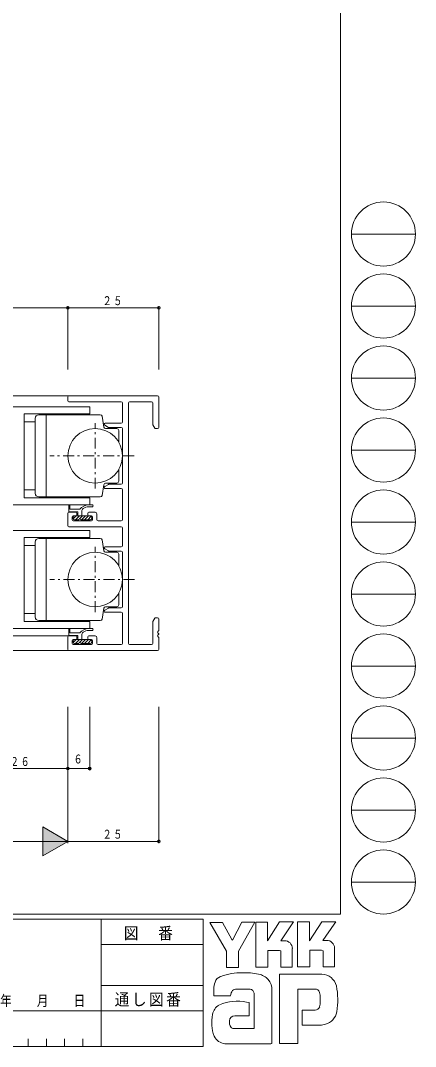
# Model space of a CAD drawing. Units: millimetres on the paper. Extents: x -397 to 397, y -282 to 282.
# Drawn here: x 288.1 to 396.7, y -282.1 to 0 of the extents above; entities that cross this region are included whole.
import ezdxf
from ezdxf.enums import TextEntityAlignment as Align

# ---------------------------------------------------------------- set-up
doc = ezdxf.new("R2010")
doc.units = ezdxf.units.MM
doc.linetypes.add('USER3', pattern=[5.5, 3, -1, 0.5, -1])
for name, color, linetype, lineweight in [('0-1_YKK_ZWAK', 7, 'Continuous', 18), ('0-3_YKK_11', 7, 'Continuous', 18), ('0-4_YKK_12', 2, 'Continuous', 18), ('0-6_YKK_13', 4, 'Continuous', 18), ('0-7_YKK_D', 6, 'Continuous', 18)]:
    doc.layers.add(name, color=color, linetype=linetype, lineweight=lineweight)
doc.styles.add('ＭＳ ゴシック', font='')
doc.styles.get('ＭＳ ゴシック').set_extended_font_data('MS Gothic')

msp = doc.modelspace()

# ---------------------------------------------------------------- linework, layer by layer
at = {"layer": '0-1_YKK_ZWAK'}
for p, q in [((376.092, 279.3), (376.092, -245.7)), ((379.068, -58.716), (396.708, -58.716)), ((379.068, -78.512), (396.708, -78.512)), ((379.068, -98.308), (396.708, -98.308)), ((379.068, -118.104), (396.708, -118.104)), ((379.068, -137.9), (396.708, -137.9)), ((379.068, -157.696), (396.708, -157.696)), ((379.068, -177.492), (396.708, -177.492)), ((379.068, -197.288), (396.708, -197.288)), ((379.068, -217.084), (396.708, -217.084)), ((379.068, -236.88), (396.708, -236.88)), ((376.092, -245.7), (-393.908, -245.7)), ((338.292, -247.1), (-393.908, -247.1)), ((310.291, -247.1), (310.291, -282.1)), ((338.292, -247.1), (338.292, -282.1)), ((340.129, -248.006), (343.642, -248.006)), ((344.724, -255.899), (340.129, -248.006)), ((348.928, -247.898), (346.372, -252.871)), ((352.751, -260.331), (352.751, -247.925)), ((364.266, -247.817), (367.537, -247.817)), ((364.266, -260.223), (364.266, -247.817)), ((370.969, -247.817), (374.753, -247.817)), ((374.753, -247.817), (374.375, -248.465)), ((374.375, -248.465), (371.253, -252.925)), ((360.671, -253.006), (359.632, -253.006)), ((372.292, -252.925), (371.253, -252.925)), ((310.291, -254.1), (338.292, -254.1)), ((359.266, -255.682), (356.076, -255.682)), ((362.833, -255.169), (362.833, -260.25)), ((367.672, -255.655), (367.672, -260.223)), ((370.861, -255.655), (367.672, -255.655)), ((371.294, -255.817), (370.861, -255.655)), ((371.294, -260.196), (371.294, -255.817)), ((374.456, -255.169), (374.456, -260.196)), ((370.915, -262.196), (359.32, -262.196)), ((359.32, -262.196), (359.32, -281.306)), ((367.672, -260.223), (364.266, -260.223)), ((371.294, -260.146), (371.344, -260.196)), ((374.456, -260.196), (371.294, -260.196)), ((310.291, -265.299), (338.292, -265.299)), ((341.21, -268.17), (341.21, -266.241)), ((351.238, -266.305), (347.54, -266.375)), ((352.319, -277.171), (352.319, -267.44)), ((357.211, -266.683), (357.211, -281.279)), ((364.347, -266.359), (368.996, -266.359)), ((364.347, -281.306), (364.347, -266.359)), ((370.465, -267.856), (370.483, -270.491)), ((345.859, -268.17), (341.21, -268.17)), ((209.492, -272.3), (310.291, -272.3)), ((338.292, -272.299), (310.291, -272.299)), ((350.967, -273.63), (346.973, -273.635)), ((365.563, -272.089), (365.563, -276.225)), ((369.104, -272.089), (365.563, -272.089)), ((365.563, -276.225), (370.888, -276.225)), ((370.888, -276.225), (371.969, -275.982)), ((346.697, -277.171), (352.319, -277.171)), ((351.886, -277.171), (352.238, -277.171)), ((352.319, -277.17), (352.32, -277.171)), ((-393.908, -282.1), (338.292, -282.1)), ((290.132, -280), (290.132, -282.1)), ((295.172, -280), (295.172, -282.1)), ((300.211, -280), (300.211, -282.1)), ((305.251, -280), (305.251, -282.1)), ((345.859, -281.36), (344.372, -281.36)), ((356.887, -281.333), (345.859, -281.36)), ((357.211, -281.279), (356.887, -281.333))]:
    msp.add_line(p, q, dxfattribs=at)
for points in [[(343.642, -248.006), (346.156, -252.709), (346.372, -252.871)], [(348.928, -247.898), (352.554, -247.898), (348.021, -255.926)], [(352.751, -247.925), (355.968, -247.925), (355.968, -253.023), (359.347, -247.871)], [(359.347, -247.871), (363.172, -247.871), (359.632, -253.006)], [(367.537, -247.817), (367.537, -253.008), (370.969, -247.817)], [(348.021, -255.926), (348.021, -260.358), (344.724, -260.358), (344.724, -255.899)], [(356.076, -255.682), (356.076, -260.331), (352.751, -260.331)], [(362.833, -260.25), (359.698, -260.25), (359.698, -255.845), (359.266, -255.682)], [(350.265, -269.873), (350.967, -270.035), (350.967, -273.63)], [(359.32, -281.306), (363.563, -281.306), (364.347, -281.306)]]:
    msp.add_lwpolyline(points, dxfattribs=at)
for centre in [(387.888, -58.716), (387.888, -78.512), (387.888, -98.308), (387.888, -118.104), (387.888, -137.9), (387.888, -157.696), (387.888, -177.492), (387.888, -197.288), (387.888, -217.084), (387.888, -236.88)]:
    msp.add_circle(centre, 8.82, dxfattribs=at)
for centre, radius, start, end in [((360.671, -255.169), 2.163, 0.00166, 89.99604), ((372.292, -255.088), 2.163, 0.00166, 89.99604), ((349.014, -279.501), 17.68, 89.89165, 109.30848), ((349.533, -282.563), 20.748, 78.7801, 91.46938), ((352.822, -266.596), 4.449, 40.66422, 80.31694), ((370.764, -266.54), 4.341, 14.44572, 87.08746), ((346.251, -266.266), 5.037, 158.41083, 179.71775), ((343.898, -265.155), 2.444, 109.02127, 161.51264), ((352.601, -266.585), 4.612, 358.78059, 38.76563), ((347.967, -268.107), 2.109, 138.46382, 181.71359), ((347.407, -268.071), 1.701, 85.50551, 126.78038), ((350.748, -267.854), 1.625, 14.7552, 72.44995), ((369.157, -267.579), 1.229, 16.43123, 96.91661), ((366.823, -268.308), 3.673, 4.93423, 17.03552), ((354.458, -269.287), 20.86, 350.99027, 10.67625), ((344.719, -274.027), 3.908, 121.82711, 169.08475), ((347.812, -282.954), 13.309, 79.38098, 112.05825), ((366.802, -270.141), 3.697, 343.6902, 354.75362), ((351.741, -275.495), 11.082, 168.76372, 199.80079), ((346.982, -275.079), 1.445, 90.33953, 178.03639), ((369.105, -270.784), 1.306, 269.95468, 342.90145), ((370.827, -271.845), 4.291, 285.44291, 349.90448), ((347.874, -275.428), 2.369, 171.08203, 216.71923), ((346.942, -275.665), 1.526, 230.9728, 260.75491), ((344.732, -277.543), 3.823, 207.31435, 263.59464)]:
    msp.add_arc(centre, radius, start, end, dxfattribs=at)
at = {"layer": '0-3_YKK_11'}
for p, q in [((301.092, -104.55), (301.092, -103.5)), ((301.392, -103.2), (325.792, -103.2)), ((326.092, -103.5), (326.092, -111.9)), ((283.092, -106.2), (307.092, -106.2)), ((315.792, -104.85), (301.392, -104.85)), ((307.092, -106.2), (307.092, -108.15)), ((316.092, -110.4), (316.092, -105.15)), ((317.742, -105.15), (317.742, -171.25)), ((324.142, -104.85), (318.042, -104.85)), ((324.442, -110.994), (324.442, -105.15)), ((289.042, -108.15), (289.042, -131.25)), ((307.092, -108.15), (289.042, -108.15)), ((311.242, -111.26), (312.281, -111.86)), ((311.392, -110.7), (315.792, -110.7)), ((315.792, -111.9), (312.431, -111.9)), ((316.092, -127.2), (316.092, -112.2)), ((325.005, -112.05), (324.482, -111.144)), ((325.792, -112.2), (325.265, -112.2)), ((311.242, -128.14), (312.281, -127.54)), ((315.792, -128.7), (311.392, -128.7)), ((312.431, -127.5), (315.792, -127.5)), ((316.092, -137.25), (316.092, -129)), ((289.042, -131.25), (307.092, -131.25)), ((307.092, -131.25), (307.092, -133.2)), ((307.092, -133.2), (275.092, -133.2)), ((301.392, -135.2), (303.292, -135.2)), ((306.892, -135.2), (308.592, -135.2)), ((301.092, -138.9), (301.092, -135.5)), ((302.292, -136.5), (302.292, -137.25)), ((303.292, -136.2), (302.592, -136.2)), ((302.592, -137.55), (307.592, -137.55)), ((303.592, -135.5), (303.592, -135.9)), ((306.592, -135.9), (306.592, -135.5)), ((307.592, -136.2), (306.892, -136.2)), ((307.892, -137.25), (307.892, -136.5)), ((309.092, -135.7), (309.092, -137.25)), ((309.392, -137.55), (315.792, -137.55)), ((255.092, -140.2), (307.092, -140.2)), ((315.792, -139.2), (301.392, -139.2)), ((307.092, -140.2), (307.092, -142.15)), ((316.092, -144.4), (316.092, -139.5)), ((289.042, -142.15), (289.042, -165.25)), ((307.092, -142.15), (289.042, -142.15)), ((311.242, -145.26), (312.281, -145.86)), ((311.392, -144.7), (315.792, -144.7)), ((315.792, -145.9), (312.431, -145.9)), ((316.092, -161.2), (316.092, -146.2)), ((311.242, -162.14), (312.281, -161.54)), ((315.792, -162.7), (311.392, -162.7)), ((312.431, -161.5), (315.792, -161.5)), ((316.092, -171.25), (316.092, -163)), ((289.042, -165.25), (307.092, -165.25)), ((307.092, -165.25), (307.092, -167.2)), ((324.442, -171.25), (324.442, -165.406)), ((324.482, -165.256), (325.005, -164.35)), ((325.265, -164.2), (325.792, -164.2)), ((326.092, -164.5), (326.092, -167.742)), ((307.092, -167.2), (283.092, -167.2)), ((301.392, -169.2), (303.292, -169.2)), ((306.892, -169.2), (308.592, -169.2)), ((326.092, -168.658), (326.092, -168.742)), ((301.092, -172.9), (301.092, -169.5)), ((302.292, -170.5), (302.292, -171.25)), ((303.292, -170.2), (302.592, -170.2)), ((302.592, -171.55), (307.592, -171.55)), ((303.592, -169.5), (303.592, -169.9)), ((306.592, -169.9), (306.592, -169.5)), ((307.592, -170.2), (306.892, -170.2)), ((307.892, -171.25), (307.892, -170.5)), ((309.092, -169.7), (309.092, -171.25)), ((309.392, -171.55), (315.792, -171.55)), ((318.042, -171.55), (324.142, -171.55)), ((326.092, -169.658), (326.092, -172.9)), ((325.792, -173.2), (301.392, -173.2))]:
    msp.add_line(p, q, dxfattribs=at)
for centre, radius, start, end in [((301.392, -103.5), 0.3, 90, 180), ((325.792, -103.5), 0.3, 0, 90), ((301.392, -104.55), 0.3, 180, 270), ((315.792, -105.15), 0.3, 0, 90), ((318.042, -105.15), 0.3, 90, 180), ((324.142, -105.15), 0.3, 0, 90), ((311.392, -111), 0.3, 90, 240), ((312.431, -111.6), 0.3, 240, 270), ((315.792, -110.4), 0.3, 270, 0), ((315.792, -112.2), 0.3, 0, 90), ((324.742, -110.994), 0.3, 180, 210), ((325.265, -111.9), 0.3, 210, 270), ((325.792, -111.9), 0.3, 270, 0), ((311.392, -128.4), 0.3, 120, 270), ((312.431, -127.8), 0.3, 90, 120), ((315.792, -127.2), 0.3, 270, 0), ((315.792, -129), 0.3, 0, 90), ((301.392, -135.5), 0.3, 90, 180), ((303.292, -135.5), 0.3, 0, 90), ((306.892, -135.5), 0.3, 90, 180), ((308.592, -135.7), 0.5, 0, 90), ((302.592, -136.5), 0.3, 90, 180), ((302.592, -137.25), 0.3, 180, 270), ((303.292, -135.9), 0.3, 270, 0), ((306.892, -135.9), 0.3, 180, 270), ((307.592, -136.5), 0.3, 0, 90), ((307.592, -137.25), 0.3, 270, 0), ((309.392, -137.25), 0.3, 180, 270), ((315.792, -137.25), 0.3, 270, 0), ((301.392, -138.9), 0.3, 180, 270), ((315.792, -139.5), 0.3, 0, 90), ((311.392, -145), 0.3, 90, 240), ((312.431, -145.6), 0.3, 240, 270), ((315.792, -144.4), 0.3, 270, 0), ((315.792, -146.2), 0.3, 0, 90), ((311.392, -162.4), 0.3, 120, 270), ((312.431, -161.8), 0.3, 90, 120), ((315.792, -161.2), 0.3, 270, 0), ((315.792, -163), 0.3, 0, 90), ((324.742, -165.406), 0.3, 150, 180), ((325.265, -164.5), 0.3, 90, 150), ((325.792, -164.5), 0.3, 0, 90), ((301.392, -169.5), 0.3, 90, 180), ((303.292, -169.5), 0.3, 0, 90), ((306.892, -169.5), 0.3, 90, 180), ((308.592, -169.7), 0.5, 0, 90), ((326.092, -168.2), 0.3, 113.57818, 246.42182), ((326.092, -169.2), 0.3, 113.57818, 246.42182), ((325.892, -167.742), 0.2, 293.57818, 0), ((325.892, -168.658), 0.2, 0, 66.42182), ((325.892, -168.742), 0.2, 293.57818, 0), ((302.592, -170.5), 0.3, 90, 180), ((302.592, -171.25), 0.3, 180, 270), ((303.292, -169.9), 0.3, 270, 0), ((306.892, -169.9), 0.3, 180, 270), ((307.592, -170.5), 0.3, 0, 90), ((307.592, -171.25), 0.3, 270, 0), ((309.392, -171.25), 0.3, 180, 270), ((315.792, -171.25), 0.3, 270, 0), ((318.042, -171.25), 0.3, 180, 270), ((324.142, -171.25), 0.3, 270, 0), ((325.892, -169.658), 0.2, 0, 66.42182), ((301.392, -172.9), 0.3, 180, 270), ((325.792, -172.9), 0.3, 270, 0)]:
    msp.add_arc(centre, radius, start, end, dxfattribs=at)
at = {"layer": '0-4_YKK_12'}
for p, q in [((301.392, -103.2), (283.092, -103.2)), ((283.092, -169.2), (303.842, -169.2)), ((281.142, -173.2), (301.426, -173.2))]:
    msp.add_line(p, q, dxfattribs=at)
at = {"layer": '0-6_YKK_13'}
for p, q in [((292.092, -109.4), (292.092, -130)), ((310.008, -108.4), (293.092, -108.4)), ((295.092, -108.4), (295.092, -131)), ((310.502, -108.823), (310.963, -111.777)), ((292.092, -110.35), (289.042, -110.35)), ((314.592, -112.2), (311.457, -112.2)), ((315.092, -112.7), (315.092, -115.958)), ((315.092, -126.7), (315.092, -123.442)), ((292.092, -129.05), (289.042, -129.05)), ((310.502, -130.577), (310.963, -127.623)), ((314.592, -127.2), (311.457, -127.2)), ((310.008, -131), (293.092, -131)), ((301.342, -133.45), (301.342, -135.1)), ((301.342, -135.1), (303.842, -135.1)), ((301.642, -134.4), (301.642, -133.45)), ((301.642, -134.4), (304.388, -134.4)), ((303.842, -135.1), (303.842, -136.2)), ((304.942, -136.2), (304.942, -134.958)), ((307.828, -133.2), (306.788, -133.2)), ((307.828, -133.7), (306.788, -133.7)), ((302.542, -136.6), (302.542, -136.9)), ((303.416, -136.2), (302.57, -137.047)), ((302.942, -136.2), (303.842, -136.2)), ((304.092, -137.3), (302.942, -137.3)), ((304.265, -136.2), (303.165, -137.3)), ((303.842, -136.2), (307.242, -136.2)), ((304.107, -137.207), (304.013, -137.3)), ((305.113, -136.2), (304.299, -137.015)), ((307.242, -137.3), (304.692, -137.3)), ((305.962, -136.2), (304.862, -137.3)), ((306.81, -136.2), (305.71, -137.3)), ((307.533, -136.326), (306.559, -137.3)), ((307.642, -136.6), (307.642, -136.9)), ((292.092, -143.4), (292.092, -164)), ((310.008, -142.4), (293.092, -142.4)), ((295.092, -142.4), (295.092, -165)), ((310.502, -142.823), (310.963, -145.777)), ((292.092, -144.35), (289.042, -144.35)), ((314.592, -146.2), (311.457, -146.2)), ((315.092, -146.7), (315.092, -149.958)), ((315.092, -160.7), (315.092, -157.442)), ((292.092, -163.05), (289.042, -163.05)), ((310.502, -164.577), (310.963, -161.623)), ((314.592, -161.2), (311.457, -161.2)), ((310.008, -165), (293.092, -165)), ((301.342, -167.45), (301.342, -169.1)), ((301.342, -169.1), (303.842, -169.1)), ((301.642, -168.4), (301.642, -167.45)), ((301.642, -168.4), (304.388, -168.4)), ((303.842, -169.1), (303.842, -170.2)), ((304.942, -170.2), (304.942, -168.958)), ((307.828, -167.2), (306.788, -167.2)), ((307.828, -167.7), (306.788, -167.7)), ((302.542, -170.6), (302.542, -170.9)), ((303.416, -170.2), (302.57, -171.047)), ((302.942, -170.2), (303.842, -170.2)), ((304.092, -171.3), (302.942, -171.3)), ((304.265, -170.2), (303.165, -171.3)), ((303.842, -170.2), (307.242, -170.2)), ((304.107, -171.207), (304.013, -171.3)), ((305.113, -170.2), (304.299, -171.015)), ((307.242, -171.3), (304.692, -171.3)), ((305.962, -170.2), (304.862, -171.3)), ((306.81, -170.2), (305.71, -171.3)), ((307.533, -170.326), (306.559, -171.3)), ((307.642, -170.6), (307.642, -170.9))]:
    msp.add_line(p, q, dxfattribs=at)
at = {"layer": '0-6_YKK_13', "linetype": 'USER3'}
for p, q in [((308.592, -128.7), (308.592, -110.7)), ((319.286, -119.7), (296.092, -119.7)), ((308.592, -162.7), (308.592, -144.7)), ((319.401, -153.7), (296.092, -153.7))]:
    msp.add_line(p, q, dxfattribs=at)
at = {"layer": '0-6_YKK_13'}
for centre in [(308.592, -119.7), (308.592, -153.7)]:
    msp.add_circle(centre, 7.5, dxfattribs=at)
for centre, radius, start, end in [((293.092, -109.4), 1, 90, 180), ((310.008, -108.9), 0.5, 8.88066, 90), ((311.457, -111.7), 0.5, 188.88066, 270), ((314.592, -112.7), 0.5, 0, 90), ((314.592, -126.7), 0.5, 270, 0), ((311.457, -127.7), 0.5, 90, 171.11934), ((293.092, -130), 1, 180, 270), ((310.008, -130.5), 0.5, 270, 351.11934), ((301.492, -133.45), 0.15, 0, 180), ((306.788, -136.2), 3, 90, 143.1301), ((305.942, -134.958), 1, 130.18666, 180), ((306.788, -136.2), 2.5, 90, 126.63334), ((307.828, -133.45), 0.25, 270, 90), ((302.942, -136.6), 0.4, 90, 180), ((302.942, -136.9), 0.4, 180, 270), ((304.392, -137.3), 0.3, 0, 180), ((307.242, -136.6), 0.4, 0, 90), ((307.242, -136.9), 0.4, 270, 0), ((293.092, -143.4), 1, 90, 180), ((310.008, -142.9), 0.5, 8.88066, 90), ((311.457, -145.7), 0.5, 188.88066, 270), ((314.592, -146.7), 0.5, 0, 90), ((314.592, -160.7), 0.5, 270, 0), ((311.457, -161.7), 0.5, 90, 171.11934), ((293.092, -164), 1, 180, 270), ((310.008, -164.5), 0.5, 270, 351.11934), ((301.492, -167.45), 0.15, 0, 180), ((306.788, -170.2), 3, 90, 143.1301), ((305.942, -168.958), 1, 130.18666, 180), ((306.788, -170.2), 2.5, 90, 126.63334), ((307.828, -167.45), 0.25, 270, 90), ((302.942, -170.6), 0.4, 90, 180), ((302.942, -170.9), 0.4, 180, 270), ((304.392, -171.3), 0.3, 0, 180), ((307.242, -170.6), 0.4, 0, 90), ((307.242, -170.9), 0.4, 270, 0)]:
    msp.add_arc(centre, radius, start, end, dxfattribs=at)
at = {"layer": '0-7_YKK_D'}
for p, q in [((301.092, -96), (301.092, -78.5)), ((326.092, -96), (326.092, -78.5)), ((255.092, -79), (301.092, -79)), ((301.092, -79), (326.092, -79)), ((301.092, -188.7), (301.092, -206.2)), ((301.092, -188.7), (301.092, -226.2)), ((301.092, -188.7), (301.092, -226.2)), ((307.092, -188.7), (307.092, -206.2)), ((326.092, -188.7), (326.092, -226.2)), ((275.092, -205.7), (301.092, -205.7)), ((301.092, -205.7), (307.092, -205.7)), ((294.164, -221.697), (294.164, -229.697)), ((301.092, -225.697), (294.164, -221.697)), ((301.092, -225.7), (-87.908, -225.7)), ((301.092, -225.697), (294.164, -229.697)), ((301.092, -225.7), (326.092, -225.7))]:
    msp.add_line(p, q, dxfattribs=at)
for centre, start, end in [((301.092, -79), 0, 180), ((301.092, -79), 0, 180), ((326.092, -79), 0, 180), ((301.092, -79), 180, 0), ((301.092, -79), 180, 0), ((326.092, -79), 180, 0), ((301.092, -205.7), 0, 180), ((301.092, -205.7), 0, 180), ((301.092, -205.7), 180, 0), ((301.092, -205.7), 180, 0), ((307.092, -205.7), 0, 180), ((307.092, -205.7), 180, 0), ((326.092, -225.7), 0, 180), ((326.092, -225.7), 180, 0)]:
    msp.add_arc(centre, 0.375, start, end, dxfattribs=at)
msp.add_solid([(294.164, -229.697), (301.092, -225.697), (294.164, -221.697)], dxfattribs=at)

# ---------------------------------------------------------------- texts
at = {"layer": '0-1_YKK_ZWAK', "attachment_point": 7, "style": 'ＭＳ ゴシック'}
for s, insert, char_height in [('\\T1.17;\\W0.9;図\u3000番', (316.489, -252.962), 3.284), ('\\T1.28;\\W0.8;年\\~\\~\\~月\\~\\~\\~日', (282.468, -271.269), 2.903), ('\\T1.17;\\W0.9;通し図番', (313.971, -271.185), 3.284)]:
    msp.add_mtext(s, dxfattribs=dict(at, insert=insert, char_height=char_height))
at = {"layer": '0-7_YKK_D', "color": 7, "style": 'ＭＳ ゴシック', "width": 0.75}
msp.add_text('６', height=2.39, dxfattribs=at).set_placement((302.647, -205), align=Align.BOTTOM_LEFT)
at = {"layer": '0-7_YKK_D', "color": 7, "char_height": 2.39, "attachment_point": 7, "style": 'ＭＳ ゴシック'}
for s, insert in [('\\T1.17;\\W0.75;２５', (310.647, -78.3)), ('\\T1.17;\\W0.75;２６', (285.147, -205)), ('\\T1.17;\\W0.75;２５', (310.647, -225))]:
    msp.add_mtext(s, dxfattribs=dict(at, insert=insert))

doc.saveas('drawing.dxf')
